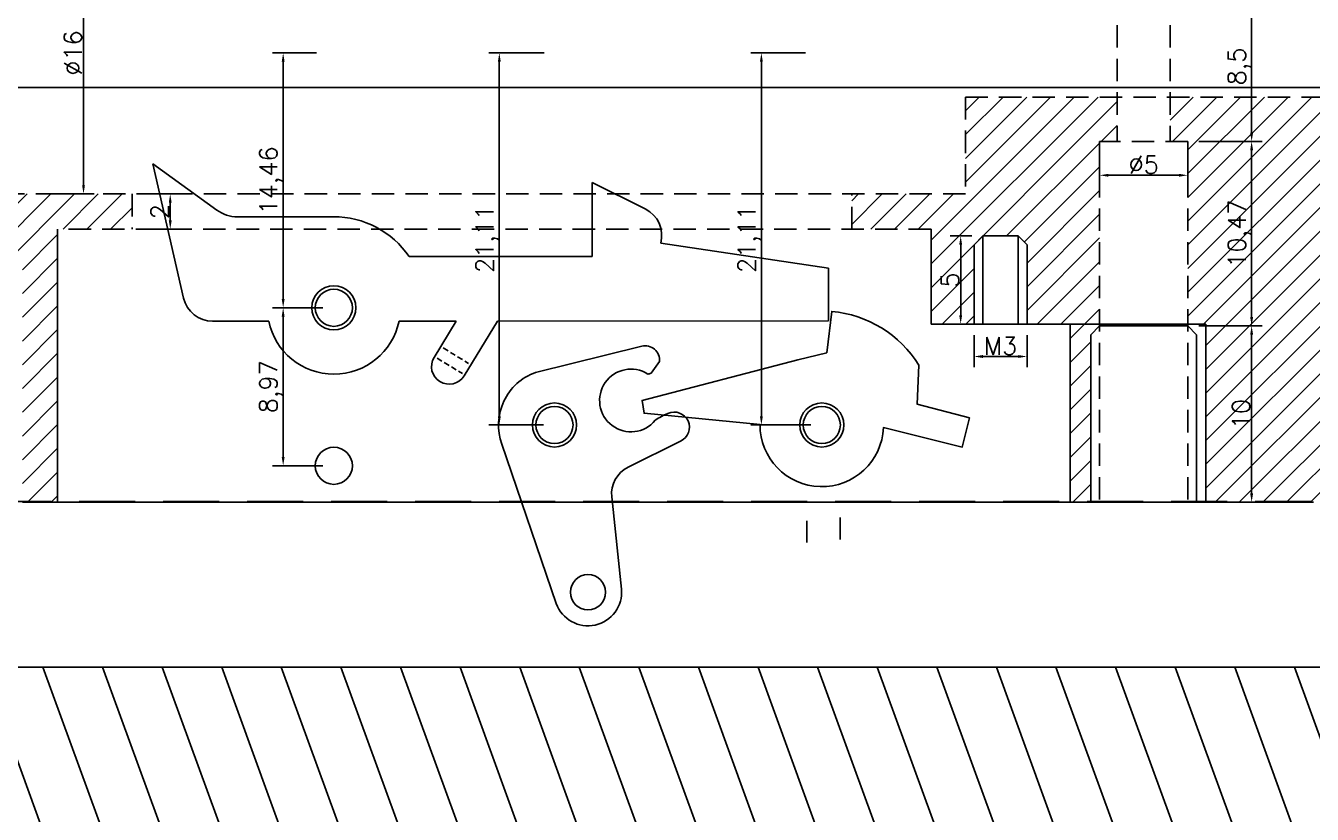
# Model space of a CAD drawing. Header units: millimetres. Extents: x 6817 to 10278, y -2870 to -2258.
# Drawn here: x 8516.6 to 8589.5, y -2541.8 to -2497.1 of the extents above; entities that cross this region are included whole.
import ezdxf

# ---------------------------------------------------------------- set-up
doc = ezdxf.new("R2010")
doc.units = ezdxf.units.MM
doc.linetypes.add('HIDDEN', pattern=[9.525, 6.35, -3.175])
doc.layers.add('图层2', color=108, linetype='Continuous')
doc.styles.get("Standard").update_dxf_attribs({"font": 'txt', "bigfont": 'gbcbig.shx'})
doc.dimstyles.new('ISO-25', dxfattribs={"dimtxt": 1, "dimasz": 0.5, "dimexe": 0.6, "dimexo": 0.625, "dimgap": 0.1, "dimtad": 1, "dimtxsty": 'Standard', "dimcen": 2.5, "dimadec": 0, "dimazin": 0, "dimtfac": 1, "dimtmove": 0, "dimatfit": 3, "dimfxl": 1, "dimarcsym": 0})

# ---------------------------------------------------------------- blocks, each defined once
blk = doc.blocks.new('*D1505')
at = {"layer": 'Defpoints', "color": 0, "linetype": 'ByBlock', "transparency": 16777216}
for p in [(8495.813, -2490.52), (8495.813, -2500.59), (8620.612, -2500.59)]:
    blk.add_point(p, dxfattribs=at)
at = {"layer": '图层2', "color": 0, "linetype": 'ByBlock', "lineweight": -2, "transparency": 16777216}
for p, q in [((8495.813, -2499.965), (8495.813, -2489.92)), ((8620.612, -2499.965), (8620.612, -2489.92)), ((8620.112, -2490.52), (8496.313, -2490.52))]:
    blk.add_line(p, q, dxfattribs=at)
at = {"layer": '图层2', "color": 0, "linetype": 'ByBlock', "transparency": 16777216}
for points in [[(8496.313, -2490.437), (8496.313, -2490.604), (8495.813, -2490.52)], [(8620.112, -2490.437), (8620.112, -2490.604), (8620.612, -2490.52)]]:
    blk.add_solid(points, dxfattribs=at)
at = {"layer": '图层2', "color": 0, "linetype": 'ByBlock', "transparency": 16777216, "insert": (8558.212, -2488.962), "char_height": 2.5, "attachment_point": 5}
blk.add_mtext('124,8', dxfattribs=at)
blk = doc.blocks.new('*D1519')
at = {"layer": 'Defpoints', "color": 0, "linetype": 'ByBlock', "transparency": 16777216}
for p in [(9044.303, -2459.179), (9044.303, -2499.965), (8484.303, -2511.553)]:
    blk.add_point(p, dxfattribs=at)
at = {"layer": '图层2', "color": 0, "linetype": 'ByBlock', "lineweight": -2, "transparency": 16777216}
for p, q in [((8484.303, -2510.928), (8484.303, -2458.579)), ((9044.303, -2499.34), (9044.303, -2458.579)), ((8484.803, -2459.179), (9043.803, -2459.179))]:
    blk.add_line(p, q, dxfattribs=at)
at = {"layer": '图层2', "color": 0, "linetype": 'ByBlock', "transparency": 16777216}
for points in [[(8484.803, -2459.096), (8484.803, -2459.262), (8484.303, -2459.179)], [(9043.803, -2459.096), (9043.803, -2459.262), (9044.303, -2459.179)]]:
    blk.add_solid(points, dxfattribs=at)
at = {"layer": '图层2', "color": 0, "linetype": 'ByBlock', "transparency": 16777216, "insert": (8764.303, -2457.829), "char_height": 2.5, "attachment_point": 5}
blk.add_mtext('560', dxfattribs=at)
blk = doc.blocks.new('fggghj')
at = {"layer": '图层2', "color": 6, "linetype": 'ByBlock'}
blk.add_lwpolyline([(1824.787, -2714.533), (1823.539, -2705.061, -0.41576), (1826.209, -2701.448), (1832.405, -2701.173, -0.518015), (1833.215, -2702.218), (1832.618, -2702.771, -0.05759), (1832.433, -2702.791, 2.231416), (1832.329, -2705.444, -0.064852), (1833.111, -2705.205, -1), (1833.505, -2706.88), (1830.293, -2707.752, 0.312885), (1829.057, -2709.221), (1828.573, -2714.458, -0.883035)], format="xyb", close=True, dxfattribs=at)
at = {"layer": '图层2', "color": 1, "linetype": 'ByBlock'}
for centre, radius in [((1826.671, -2704.582), 1.25), ((1826.675, -2714.259), 1)]:
    blk.add_circle(centre, radius, dxfattribs=at)
blk = doc.blocks.new('*D211')
at = {"layer": 'Defpoints', "color": 0, "linetype": 'ByBlock', "transparency": 16777216}
for p in [(1846.092, -2659.061), (1851.092, -2659.061), (1851.092, -2660.985)]:
    blk.add_point(p, dxfattribs=at)
at = {"layer": '图层2', "color": 0, "linetype": 'ByBlock', "lineweight": -2, "transparency": 16777216}
for p, q in [((1846.092, -2659.686), (1846.092, -2661.585)), ((1851.092, -2659.686), (1851.092, -2661.585)), ((1846.592, -2660.985), (1850.592, -2660.985))]:
    blk.add_line(p, q, dxfattribs=at)
at = {"layer": '图层2', "color": 0, "linetype": 'ByBlock', "transparency": 16777216}
for points in [[(1846.592, -2660.902), (1846.592, -2661.068), (1846.092, -2660.985)], [(1850.592, -2660.902), (1850.592, -2661.068), (1851.092, -2660.985)]]:
    blk.add_solid(points, dxfattribs=at)
at = {"layer": '图层2', "color": 0, "linetype": 'ByBlock', "transparency": 16777216, "insert": (1848.592, -2660.385), "char_height": 1, "attachment_point": 5}
blk.add_mtext('%%C5', dxfattribs=at)
blk = doc.blocks.new('*D212')
at = {"layer": 'Defpoints', "color": 0, "linetype": 'ByBlock', "transparency": 16777216}
for p in [(1850.135, -2650.561), (1851.092, -2659.061), (1854.713, -2659.061)]:
    blk.add_point(p, dxfattribs=at)
at = {"layer": '图层2', "color": 0, "linetype": 'ByBlock', "lineweight": -2, "transparency": 16777216}
for p, q in [((1850.76, -2650.561), (1855.313, -2650.561)), ((1854.713, -2651.061), (1854.713, -2658.561)), ((1851.717, -2659.061), (1855.313, -2659.061))]:
    blk.add_line(p, q, dxfattribs=at)
at = {"layer": '图层2', "color": 0, "linetype": 'ByBlock', "transparency": 16777216}
for points in [[(1854.63, -2651.061), (1854.797, -2651.061), (1854.713, -2650.561)], [(1854.63, -2658.561), (1854.797, -2658.561), (1854.713, -2659.061)]]:
    blk.add_solid(points, dxfattribs=at)
at = {"layer": '图层2', "color": 0, "linetype": 'ByBlock', "transparency": 16777216, "insert": (1854.03, -2654.811), "char_height": 1, "attachment_point": 5, "rotation": 90}
blk.add_mtext('8,5', dxfattribs=at)
blk = doc.blocks.new('*D192')
at = {"layer": 'Defpoints', "color": 0, "linetype": 'ByBlock', "transparency": 16777216}
for p in [(1851.717, -2659.061), (1851.092, -2669.533), (1854.713, -2669.533)]:
    blk.add_point(p, dxfattribs=at)
at = {"layer": '图层2', "color": 0, "linetype": 'ByBlock', "lineweight": -2, "transparency": 16777216}
for p, q in [((1852.342, -2659.061), (1855.313, -2659.061)), ((1854.713, -2659.561), (1854.713, -2669.033)), ((1851.717, -2669.533), (1855.313, -2669.533))]:
    blk.add_line(p, q, dxfattribs=at)
at = {"layer": '图层2', "color": 0, "linetype": 'ByBlock', "transparency": 16777216}
for points in [[(1854.63, -2659.561), (1854.797, -2659.561), (1854.713, -2659.061)], [(1854.63, -2669.033), (1854.797, -2669.033), (1854.713, -2669.533)]]:
    blk.add_solid(points, dxfattribs=at)
at = {"layer": '图层2', "color": 0, "linetype": 'ByBlock', "transparency": 16777216, "insert": (1854.03, -2664.297), "char_height": 1, "attachment_point": 5, "rotation": 90}
blk.add_mtext('10,47', dxfattribs=at)
blk = doc.blocks.new('*D213')
at = {"layer": 'Defpoints', "color": 0, "linetype": 'ByBlock', "transparency": 16777216}
for p in [(1851.092, -2669.533), (1852.109, -2679.533), (1854.713, -2679.533)]:
    blk.add_point(p, dxfattribs=at)
at = {"layer": '图层2', "color": 0, "linetype": 'ByBlock', "lineweight": -2, "transparency": 16777216}
for p, q in [((1851.717, -2669.533), (1855.313, -2669.533)), ((1854.713, -2670.033), (1854.713, -2679.033)), ((1852.734, -2679.533), (1855.313, -2679.533))]:
    blk.add_line(p, q, dxfattribs=at)
at = {"layer": '图层2', "color": 0, "linetype": 'ByBlock', "transparency": 16777216}
for points in [[(1854.63, -2670.033), (1854.797, -2670.033), (1854.713, -2669.533)], [(1854.63, -2679.033), (1854.797, -2679.033), (1854.713, -2679.533)]]:
    blk.add_solid(points, dxfattribs=at)
at = {"layer": '图层2', "color": 0, "linetype": 'ByBlock', "transparency": 16777216, "insert": (1854.113, -2674.533), "char_height": 1, "attachment_point": 5, "rotation": 90}
blk.add_mtext('10', dxfattribs=at)
blk = doc.blocks.new('*D214')
at = {"layer": 'Defpoints', "color": 0, "linetype": 'ByBlock', "transparency": 16777216}
for p in [(1838.978, -2669.427), (1841.978, -2669.427), (1841.978, -2671.267)]:
    blk.add_point(p, dxfattribs=at)
at = {"layer": '图层2', "color": 0, "linetype": 'ByBlock', "lineweight": -2, "transparency": 16777216}
for p, q in [((1838.978, -2670.052), (1838.978, -2671.867)), ((1841.978, -2670.052), (1841.978, -2671.867)), ((1839.478, -2671.267), (1841.478, -2671.267))]:
    blk.add_line(p, q, dxfattribs=at)
at = {"layer": '图层2', "color": 0, "linetype": 'ByBlock', "transparency": 16777216}
for points in [[(1839.478, -2671.183), (1839.478, -2671.35), (1838.978, -2671.267)], [(1841.478, -2671.183), (1841.478, -2671.35), (1841.978, -2671.267)]]:
    blk.add_solid(points, dxfattribs=at)
at = {"layer": '图层2', "color": 0, "linetype": 'ByBlock', "transparency": 16777216, "insert": (1840.478, -2670.667), "char_height": 1, "attachment_point": 5}
blk.add_mtext('M3', dxfattribs=at)
blk = doc.blocks.new('*D215')
at = {"layer": 'Defpoints', "color": 0, "linetype": 'ByBlock', "transparency": 16777216}
for p in [(1838.216, -2664.427), (1839.478, -2664.427), (1838.978, -2669.427)]:
    blk.add_point(p, dxfattribs=at)
at = {"layer": '图层2', "color": 0, "linetype": 'ByBlock', "lineweight": -2, "transparency": 16777216}
for p, q in [((1838.853, -2664.427), (1837.616, -2664.427)), ((1838.216, -2668.927), (1838.216, -2664.927)), ((1838.353, -2669.427), (1837.616, -2669.427))]:
    blk.add_line(p, q, dxfattribs=at)
at = {"layer": '图层2', "color": 0, "linetype": 'ByBlock', "transparency": 16777216}
for points in [[(1838.132, -2664.927), (1838.299, -2664.927), (1838.216, -2664.427)], [(1838.132, -2668.927), (1838.299, -2668.927), (1838.216, -2669.427)]]:
    blk.add_solid(points, dxfattribs=at)
at = {"layer": '图层2', "color": 0, "linetype": 'ByBlock', "transparency": 16777216, "insert": (1837.616, -2666.927), "char_height": 1, "attachment_point": 5, "rotation": 90}
blk.add_mtext('5', dxfattribs=at)
blk = doc.blocks.new('*D216')
at = {"layer": 'Defpoints', "color": 0, "linetype": 'ByBlock', "transparency": 16777216}
for p in [(1802.317, -2654.046), (1799.801, -2668.502), (1802.675, -2668.502)]:
    blk.add_point(p, dxfattribs=at)
at = {"layer": '图层2', "color": 0, "linetype": 'ByBlock', "lineweight": -2, "transparency": 16777216}
for p, q in [((1801.692, -2654.046), (1799.201, -2654.046)), ((1799.801, -2654.546), (1799.801, -2668.002)), ((1802.05, -2668.502), (1799.201, -2668.502))]:
    blk.add_line(p, q, dxfattribs=at)
at = {"layer": '图层2', "color": 0, "linetype": 'ByBlock', "transparency": 16777216}
for points in [[(1799.718, -2654.546), (1799.884, -2654.546), (1799.801, -2654.046)], [(1799.718, -2668.002), (1799.884, -2668.002), (1799.801, -2668.502)]]:
    blk.add_solid(points, dxfattribs=at)
at = {"layer": '图层2', "color": 0, "linetype": 'ByBlock', "transparency": 16777216, "insert": (1799.118, -2661.274), "char_height": 1, "attachment_point": 5, "rotation": 90}
blk.add_mtext('14,46', dxfattribs=at)
blk = doc.blocks.new('*D217')
at = {"layer": 'Defpoints', "color": 0, "linetype": 'ByBlock', "transparency": 16777216}
for p in [(1802.675, -2668.502), (1799.801, -2677.467), (1802.675, -2677.467)]:
    blk.add_point(p, dxfattribs=at)
at = {"layer": '图层2', "color": 0, "linetype": 'ByBlock', "lineweight": -2, "transparency": 16777216}
for p, q in [((1802.05, -2668.502), (1799.201, -2668.502)), ((1799.801, -2669.002), (1799.801, -2676.967)), ((1802.05, -2677.467), (1799.201, -2677.467))]:
    blk.add_line(p, q, dxfattribs=at)
at = {"layer": '图层2', "color": 0, "linetype": 'ByBlock', "transparency": 16777216}
for points in [[(1799.718, -2669.002), (1799.884, -2669.002), (1799.801, -2668.502)], [(1799.718, -2676.967), (1799.884, -2676.967), (1799.801, -2677.467)]]:
    blk.add_solid(points, dxfattribs=at)
at = {"layer": '图层2', "color": 0, "linetype": 'ByBlock', "transparency": 16777216, "insert": (1799.118, -2672.984), "char_height": 1, "attachment_point": 5, "rotation": 90}
blk.add_mtext('8,97', dxfattribs=at)
blk = doc.blocks.new('*D218')
at = {"layer": 'Defpoints', "color": 0, "linetype": 'ByBlock', "transparency": 16777216}
for p in [(1815.225, -2654.046), (1812.058, -2675.152), (1815.183, -2675.152)]:
    blk.add_point(p, dxfattribs=at)
at = {"layer": '图层2', "color": 0, "linetype": 'ByBlock', "lineweight": -2, "transparency": 16777216}
for p, q in [((1814.6, -2654.046), (1811.458, -2654.046)), ((1812.058, -2654.546), (1812.058, -2674.652)), ((1814.558, -2675.152), (1811.458, -2675.152))]:
    blk.add_line(p, q, dxfattribs=at)
at = {"layer": '图层2', "color": 0, "linetype": 'ByBlock', "transparency": 16777216}
for points in [[(1811.975, -2654.546), (1812.141, -2654.546), (1812.058, -2654.046)], [(1811.975, -2674.652), (1812.141, -2674.652), (1812.058, -2675.152)]]:
    blk.add_solid(points, dxfattribs=at)
at = {"layer": '图层2', "color": 0, "linetype": 'ByBlock', "transparency": 16777216, "insert": (1811.375, -2664.599), "char_height": 1, "attachment_point": 5, "rotation": 90}
blk.add_mtext('21,11', dxfattribs=at)
blk = doc.blocks.new('*D219')
at = {"layer": 'Defpoints', "color": 0, "linetype": 'ByBlock', "transparency": 16777216}
for p in [(1830.035, -2654.046), (1826.917, -2675.152), (1830.341, -2675.152)]:
    blk.add_point(p, dxfattribs=at)
at = {"layer": '图层2', "color": 0, "linetype": 'ByBlock', "lineweight": -2, "transparency": 16777216}
for p, q in [((1829.41, -2654.046), (1826.317, -2654.046)), ((1826.917, -2654.546), (1826.917, -2674.652)), ((1829.716, -2675.152), (1826.317, -2675.152))]:
    blk.add_line(p, q, dxfattribs=at)
at = {"layer": '图层2', "color": 0, "linetype": 'ByBlock', "transparency": 16777216}
for points in [[(1826.834, -2654.546), (1827, -2654.546), (1826.917, -2654.046)], [(1826.834, -2674.652), (1827, -2674.652), (1826.917, -2675.152)]]:
    blk.add_solid(points, dxfattribs=at)
at = {"layer": '图层2', "color": 0, "linetype": 'ByBlock', "transparency": 16777216, "insert": (1826.234, -2664.599), "char_height": 1, "attachment_point": 5, "rotation": 90}
blk.add_mtext('21,11', dxfattribs=at)
blk = doc.blocks.new('*D221')
at = {"layer": 'Defpoints', "color": 0, "linetype": 'ByBlock', "transparency": 16777216}
for p in [(1785.394, -2646.046), (1785.394, -2662.046), (1788.482, -2662.046)]:
    blk.add_point(p, dxfattribs=at)
at = {"layer": '图层2', "color": 0, "linetype": 'ByBlock', "lineweight": -2, "transparency": 16777216}
for p, q in [((1786.019, -2646.046), (1789.082, -2646.046)), ((1788.482, -2646.546), (1788.482, -2661.546)), ((1786.019, -2662.046), (1789.082, -2662.046))]:
    blk.add_line(p, q, dxfattribs=at)
at = {"layer": '图层2', "color": 0, "linetype": 'ByBlock', "transparency": 16777216}
for points in [[(1788.399, -2646.546), (1788.565, -2646.546), (1788.482, -2646.046)], [(1788.399, -2661.546), (1788.565, -2661.546), (1788.482, -2662.046)]]:
    blk.add_solid(points, dxfattribs=at)
at = {"layer": '图层2', "color": 0, "linetype": 'ByBlock', "transparency": 16777216, "insert": (1787.882, -2654.046), "char_height": 1, "attachment_point": 5, "rotation": 90}
blk.add_mtext('%%C16', dxfattribs=at)
blk = doc.blocks.new('*D222')
at = {"layer": 'Defpoints', "color": 0, "linetype": 'ByBlock', "transparency": 16777216}
for p in [(1791.231, -2662.046), (1791.231, -2664.046), (1793.399, -2664.046)]:
    blk.add_point(p, dxfattribs=at)
at = {"layer": '图层2', "color": 0, "linetype": 'ByBlock', "lineweight": -2, "transparency": 16777216}
for p, q in [((1791.856, -2662.046), (1793.999, -2662.046)), ((1793.399, -2662.546), (1793.399, -2663.546)), ((1791.856, -2664.046), (1793.999, -2664.046))]:
    blk.add_line(p, q, dxfattribs=at)
at = {"layer": '图层2', "color": 0, "linetype": 'ByBlock', "transparency": 16777216}
for points in [[(1793.316, -2662.546), (1793.482, -2662.546), (1793.399, -2662.046)], [(1793.316, -2663.546), (1793.482, -2663.546), (1793.399, -2664.046)]]:
    blk.add_solid(points, dxfattribs=at)
at = {"layer": '图层2', "color": 0, "linetype": 'ByBlock', "transparency": 16777216, "insert": (1792.799, -2663.046), "char_height": 1, "attachment_point": 5, "rotation": 90}
blk.add_mtext('2', dxfattribs=at)
blk = doc.blocks.new('fdghh')
at = {"layer": '图层2', "color": 6, "linetype": 'ByBlock'}
for p, q in [((9675.185, -2452.307), (9671.56, -2449.677)), ((9671.56, -2449.677), (9673.306, -2457.3)), ((9699.482, -2452.243), (9696.477, -2450.745)), ((9696.477, -2450.745), (9696.477, -2454.944)), ((9681.806, -2452.688), (9676.359, -2452.688)), ((9709.876, -2455.595), (9700.358, -2454.183)), ((9696.477, -2454.944), (9686.092, -2454.948)), ((9709.876, -2458.595), (9709.876, -2455.595)), ((9674.948, -2458.608), (9678.128, -2458.607)), ((9685.519, -2458.604), (9688.76, -2458.603)), ((9688.76, -2458.603), (9687.505, -2460.663)), ((9691.103, -2458.602), (9689.213, -2461.704)), ((9691.103, -2458.602), (9709.876, -2458.595))]:
    blk.add_line(p, q, dxfattribs=at)
at = {"layer": '图层2', "color": 62, "linetype": 'HIDDEN', "ltscale": 0.05}
for p, q in [((9688.025, -2460.13), (9689.463, -2461.007)), ((9687.675, -2460.706), (9689.113, -2461.582))]:
    blk.add_line(p, q, dxfattribs=at)
at = {"layer": '图层2', "color": 1, "linetype": 'ByBlock'}
blk.add_circle((9681.823, -2457.848), 1.25, dxfattribs=at)
at = {"layer": '图层2', "color": 6, "linetype": 'ByBlock'}
for centre, radius, start, end in [((9676.359, -2450.688), 2, 234.04897, 270), ((9698.731, -2453.751), 1.684, 345.13129, 63.50087), ((9681.823, -2457.848), 5.161, 34.19599, 90.18599), ((9674.948, -2456.924), 1.684, 192.90366, 270.02198), ((9681.823, -2457.848), 3.772, 191.60287, 348.44109), ((9688.359, -2461.184), 1, 148.64176, 328.64176)]:
    blk.add_arc(centre, radius, start, end, dxfattribs=at)
blk = doc.blocks.new('fgjjjjj')
at = {"layer": '图层2', "color": 6, "linetype": 'ByBlock'}
blk.add_lwpolyline([(9738.894, -2465.897), (9730.072, -2468.189), (9730.18, -2468.917), (9736.756, -2469.555, 0.983484), (9743.754, -2469.733), (9748.217, -2470.836), (9748.626, -2469.183), (9745.657, -2468.396), (9745.755, -2466.187, 0.236806), (9740.819, -2463.146), (9740.534, -2465.492)], format="xyb", close=True, dxfattribs=at)
at = {"layer": '图层2', "color": 1, "linetype": 'ByBlock'}
blk.add_circle((9740.257, -2469.586), 1.25, dxfattribs=at)
blk = doc.blocks.new('dfgghhh')
at = {"layer": '图层2', "linetype": 'ByBlock'}
h = blk.add_hatch(dxfattribs=at)
h.set_pattern_fill('ANSI31', color=4, scale=0.3)
h.set_pattern_definition([(45, (-371.5348, -2062.5474), (-0.6735192, 0.6735192), [])])
h.paths.add_polyline_path([(1844.422, -2607.807), (1769.922, -2607.807), (1769.922, -2613.822), (1772.544, -2613.822), (1772.544, -2609.807), (1844.422, -2609.807)])
h.paths.add_polyline_path([(1779.198, -2617.837), (1772.544, -2617.837), (1772.544, -2613.822), (1769.922, -2613.822), (1769.922, -2619.837), (1777.198, -2619.837)])
h.paths.add_polyline_path([(1766.922, -2613.822), (1764.422, -2613.822), (1764.422, -2619.837), (1766.922, -2619.837)])
h.paths.add_polyline_path([(1766.922, -2607.807), (1764.422, -2607.807), (1764.422, -2613.822), (1766.922, -2613.822)])
edge = h.paths.add_edge_path()
edge.add_line((1844.422, -2617.837), (1839.922, -2617.837))
edge.add_arc((1839.922, -2619.837), 2, 0, 90, ccw=False)
edge.add_line((1841.922, -2619.837), (1844.422, -2619.837))
edge.add_line((1844.422, -2619.837), (1844.422, -2617.837))
edge = h.paths.add_edge_path()
edge.add_line((1839.922, -2617.837), (1822.167, -2617.837))
edge.add_line((1822.167, -2617.837), (1824.167, -2619.837))
edge.add_line((1824.167, -2619.837), (1841.922, -2619.837))
edge.add_arc((1839.922, -2619.837), 2, 0, 90)
edge = h.paths.add_edge_path()
edge.add_line((1775.441, -2630.836), (1775.441, -2626.837))
edge.add_line((1775.441, -2626.837), (1769.922, -2626.837))
edge.add_line((1769.922, -2626.837), (1769.922, -2630.807))
edge.add_line((1769.922, -2630.807), (1768.922, -2630.807))
edge.add_line((1768.922, -2630.807), (1768.922, -2644.046))
edge.add_arc((1770.922, -2644.046), 2, 180, 220.5416)
edge.add_line((1769.402, -2645.346), (1783.722, -2645.346))
edge.add_line((1783.722, -2645.346), (1784.422, -2646.046))
edge.add_line((1784.422, -2646.046), (1813.323, -2646.046))
edge.add_line((1813.323, -2646.046), (1811.323, -2644.046))
edge.add_line((1811.323, -2644.046), (1774.291, -2644.046))
edge.add_arc((1774.291, -2640.678), 3.368, 180, 270, ccw=False)
edge.add_line((1770.922, -2640.678), (1770.922, -2635.035))
edge.add_arc((1773.448, -2635.035), 2.526, 85.17826, 180, ccw=False)
edge.add_arc((1773.757, -2630.836), 1.684, 266.72853, 360)
edge = h.paths.add_edge_path(flags=16)
edge.add_arc((1773.757, -2630.836), 1.034, 0, 360)
edge = h.paths.add_edge_path(flags=17)
edge.add_line((1841.922, -2644.046), (1840.484, -2644.046))
edge.add_line((1840.484, -2644.046), (1838.484, -2646.046))
edge.add_line((1838.484, -2646.046), (1839.922, -2646.046))
edge.add_arc((1839.922, -2644.046), 2, 270, 360)
edge = h.paths.add_edge_path()
edge.add_line((1844.422, -2644.046), (1841.922, -2644.046))
edge.add_arc((1839.922, -2644.046), 2, -90, 0, ccw=False)
edge.add_line((1839.922, -2646.046), (1838.484, -2646.046))
edge.add_line((1838.484, -2646.046), (1838.484, -2651.546))
edge.add_line((1838.484, -2651.546), (1847.092, -2651.546))
edge.add_line((1847.092, -2651.546), (1847.092, -2650.561))
edge.add_line((1847.092, -2650.561), (1844.422, -2650.561))
edge.add_line((1844.422, -2650.561), (1844.422, -2644.046))
h.paths.add_polyline_path([(1846.092, -2659.061), (1847.092, -2659.061), (1847.092, -2656.546), (1838.484, -2656.546), (1838.484, -2662.046), (1832.041, -2662.046), (1832.041, -2664.046), (1836.534, -2664.046), (1836.534, -2669.427), (1838.978, -2669.427), (1838.978, -2664.927), (1839.478, -2664.427), (1841.478, -2664.427), (1841.978, -2664.927), (1841.978, -2669.427), (1846.092, -2669.427)])
h.paths.add_polyline_path([(1791.231, -2662.046), (1784.422, -2662.046), (1783.722, -2662.746), (1764.422, -2662.746), (1764.422, -2666.059), (1785.015, -2666.059), (1785.015, -2679.533), (1787.015, -2679.533), (1787.015, -2664.046), (1791.231, -2664.046)])
h.paths.add_polyline_path([(1845.592, -2670.033), (1846.092, -2669.533), (1846.092, -2669.427), (1844.422, -2669.427), (1844.422, -2679.533), (1845.592, -2679.533)])
h.paths.add_polyline_path([(1859.222, -2664.046), (1859.222, -2656.546), (1850.092, -2656.546), (1850.092, -2659.061), (1851.092, -2659.061), (1851.092, -2669.427), (1852.109, -2669.427), (1852.109, -2679.533), (1858.222, -2679.533), (1868.822, -2677.241), (1868.822, -2664.046)])
h.paths.add_polyline_path([(1888.222, -2664.046), (1874.822, -2664.046), (1874.822, -2675.943), (1888.222, -2673.046)])
h.paths.add_polyline_path([(1888.222, -2635.046), (1874.072, -2635.046), (1874.072, -2644.046), (1888.222, -2644.046)])
h.paths.add_polyline_path([(1869.572, -2635.046), (1858.222, -2635.046), (1858.222, -2650.561), (1850.092, -2650.561), (1850.092, -2651.546), (1859.222, -2651.546), (1859.222, -2644.046), (1869.572, -2644.046)])
h.paths.add_polyline_path([(1869.572, -2619.822), (1858.222, -2619.822), (1858.222, -2635.046), (1869.572, -2635.046)])
h.paths.add_polyline_path([(1888.222, -2621.822), (1876.522, -2621.822), (1876.522, -2620.022), (1876.322, -2619.822), (1874.072, -2619.822), (1874.072, -2635.046), (1888.222, -2635.046)])
h.paths.add_polyline_path([(1868.722, -2603.822), (1858.222, -2603.822), (1858.222, -2607.822), (1868.722, -2607.822)])
h.paths.add_polyline_path([(1876.522, -2605.822), (1888.222, -2605.822), (1888.222, -2603.822), (1868.722, -2603.822), (1868.722, -2607.822), (1876.322, -2607.822), (1876.522, -2607.622)])
edge = h.paths.add_edge_path()
edge.add_line((1766.922, -2630.807), (1766.922, -2626.837))
edge.add_line((1766.922, -2626.837), (1764.422, -2626.837))
edge.add_line((1764.422, -2626.837), (1764.422, -2645.346))
edge.add_line((1764.422, -2645.346), (1769.402, -2645.346))
edge.add_arc((1770.922, -2644.046), 2, 180, 220.5416, ccw=False)
edge.add_line((1768.922, -2644.046), (1768.922, -2630.807))
edge.add_line((1768.922, -2630.807), (1766.922, -2630.807))
at = {"layer": '图层2', "color": 1, "linetype": 'HIDDEN', "ltscale": 0.2}
for p, q in [((1847.092, -2650.561), (1847.092, -2659.061)), ((1850.092, -2650.561), (1850.092, -2659.061)), ((1838.484, -2656.546), (1838.484, -2662.046)), ((1838.484, -2656.546), (1859.222, -2656.546)), ((1846.092, -2659.061), (1846.092, -2679.533)), ((1851.092, -2659.061), (1846.092, -2659.061)), ((1851.092, -2659.061), (1851.092, -2679.533)), ((1838.484, -2662.046), (1764.422, -2662.046)), ((1791.231, -2662.046), (1791.231, -2664.046)), ((1832.041, -2664.046), (1832.041, -2662.046)), ((1836.534, -2664.046), (1787.015, -2664.046))]:
    blk.add_line(p, q, dxfattribs=at)
at = {"layer": '图层2', "color": 2, "linetype": 'ByBlock'}
for p, q in [((1787.015, -2679.533), (1787.015, -2664.046)), ((1836.534, -2664.046), (1836.534, -2669.427)), ((1836.534, -2669.427), (1852.109, -2669.427)), ((1844.422, -2669.427), (1844.422, -2679.533)), ((1852.109, -2669.427), (1852.109, -2679.533)), ((1785.015, -2679.533), (1858.222, -2679.533))]:
    blk.add_line(p, q, dxfattribs=at)
at = {"layer": '图层2', "color": 4, "linetype": 'ByBlock'}
for p, q in [((1838.978, -2664.927), (1839.478, -2664.427)), ((1841.978, -2664.927), (1841.478, -2664.427)), ((1838.978, -2664.927), (1838.978, -2669.427)), ((1841.978, -2664.927), (1841.978, -2669.427)), ((1846.092, -2669.533), (1845.592, -2670.033)), ((1846.092, -2669.533), (1851.092, -2669.533)), ((1851.592, -2670.033), (1851.092, -2669.533)), ((1845.592, -2670.033), (1845.592, -2679.533)), ((1851.592, -2670.033), (1851.592, -2679.533))]:
    blk.add_line(p, q, dxfattribs=at)
at = {"layer": '图层2', "color": 1, "linetype": 'ByBlock'}
for p, q in [((1839.478, -2664.427), (1841.478, -2664.427)), ((1839.478, -2664.427), (1839.478, -2669.427)), ((1841.478, -2664.427), (1841.478, -2669.427))]:
    blk.add_line(p, q, dxfattribs=at)
at = {"layer": '图层2', "color": 2, "linetype": 'ByBlock'}
for centre in [(1802.675, -2668.502), (1815.183, -2675.152), (1830.341, -2675.152), (1802.675, -2677.467)]:
    blk.add_circle(centre, 1.053, dxfattribs=at)
at = {"layer": '图层2', "color": 6, "linetype": 'ByBlock'}
dim = blk.add_linear_dim(base=(1788.482, -2662.046), p1=(1785.394, -2646.046), p2=(1785.394, -2662.046), angle=90, text='%%C16', dimstyle='ISO-25', dxfattribs=at)
dim.commit()
dim.dimension.update_dxf_attribs({"geometry": '*D221', "text_midpoint": (1787.882, -2654.046)})
for base, p1, p2, picture, middle in [((1854.713, -2659.061), (1850.135, -2650.561), (1851.092, -2659.061), '*D212', (1854.03, -2654.811)), ((1799.801, -2668.502), (1802.317, -2654.046), (1802.675, -2668.502), '*D216', (1799.118, -2661.274)), ((1812.058, -2675.152), (1815.225, -2654.046), (1815.183, -2675.152), '*D218', (1811.375, -2664.599)), ((1826.917, -2675.152), (1830.035, -2654.046), (1830.341, -2675.152), '*D219', (1826.234, -2664.599)), ((1854.713, -2669.533), (1851.717, -2659.061), (1851.092, -2669.533), '*D192', (1854.03, -2664.297)), ((1793.399, -2664.046), (1791.231, -2662.046), (1791.231, -2664.046), '*D222', (1792.799, -2663.046)), ((1838.216, -2664.427), (1838.978, -2669.427), (1839.478, -2664.427), '*D215', (1837.616, -2666.927)), ((1799.8009, -2677.4667), (1802.6749, -2668.5015), (1802.6749, -2677.4667), '*D217', (1799.1176, -2672.9841)), ((1854.713, -2679.533), (1851.092, -2669.533), (1852.109, -2679.533), '*D213', (1854.113, -2674.533))]:
    dim = blk.add_linear_dim(base=base, p1=p1, p2=p2, angle=90, dimstyle='ISO-25', dxfattribs=at)
    dim.commit()
    dim.dimension.update_dxf_attribs({"geometry": picture, "text_midpoint": middle})
for base, p1, p2, text, picture, middle in [((1851.092, -2660.985), (1846.092, -2659.061), (1851.092, -2659.061), '%%C5', '*D211', (1848.592, -2660.385)), ((1841.978, -2671.267), (1838.978, -2669.427), (1841.978, -2669.427), 'M3', '*D214', (1840.478, -2670.667))]:
    dim = blk.add_linear_dim(base=base, p1=p1, p2=p2, text=text, dimstyle='ISO-25', dxfattribs=at)
    dim.commit()
    dim.dimension.update_dxf_attribs({"geometry": picture, "text_midpoint": middle})
blk = doc.blocks.new('fgjhkjkl')
at = {"layer": '图层2', "color": 3, "linetype": 'ByBlock'}
for p, q in [((9864.832, -2456.31), (9864.832, -2457.558)), ((9866.729, -2457.369), (9866.729, -2456.121))]:
    blk.add_line(p, q, dxfattribs=at)
at = {"layer": '图层2', "color": 6, "linetype": 'ByBlock'}
blk.add_blockref('dfgghhh', (8035.339, 224.271), dxfattribs=at)
at = {"layer": '图层2', "color": 3, "linetype": 'ByBlock'}
for name, p in [('fdghh', (156.191, 13.618)), ('fgjjjjj', (125.423, 18.705))]:
    blk.add_blockref(name, p, dxfattribs=at)
at = {"layer": '图层2', "color": 6, "linetype": 'ByBlock', "rotation": 11.30631875279571}
blk.add_blockref('fggghj', (7529.056, -156.913), dxfattribs=at)

msp = doc.modelspace()

# ---------------------------------------------------------------- hatches: boundary and pattern name
at = {"layer": '图层2', "linetype": 'ByBlock'}
h = msp.add_hatch(dxfattribs=at)
h.set_pattern_fill('ANSI31', color=4, angle=65)
h.paths.add_polyline_path([(8539.036, -2548.283, -0.242813), (8544.614, -2545.105), (8577.735, -2543.733, -0.609252), (8583.893, -2554.543), (8569.538, -2576.618, -0.322779), (8561.906, -2579.576), (8531.006, -2571.532, -0.376479), (8528.272, -2564.834)], flags=16)
h.paths.add_polyline_path([(8585.345, -2576.156), (8605.255, -2545.539, -0.242813), (8610.834, -2542.362), (8653.055, -2540.613, -0.609252), (8659.213, -2551.423), (8632.218, -2592.935, -0.322779), (8624.586, -2595.893), (8589.45, -2586.746, -0.511968)], flags=16)
h.paths.add_polyline_path([(8648.025, -2592.473), (8680.574, -2542.42, -0.242813), (8686.153, -2539.242), (8748.284, -2536.668, -0.296343), (8760.302, -2545.448, -0.201214), (8760.005, -2559.919), (8751.932, -2574.848, 0.092385), (8735.074, -2608.495, -0.345228), (8713.527, -2619.047), (8652.13, -2603.063, -0.511968)], flags=16)
h.paths.add_polyline_path([(8484.303, -2512.178), (8477.731, -2512.974, 0.345162), (8470.751, -2519.95, 0.151566), (8476.258, -2550.234, -0.115864), (8483.978, -2593.645, 0.213121), (8488.693, -2624.067, 0.248717), (8491.176, -2625.383), (8497.999, -2625.383)])
edge = h.paths.add_edge_path()
edge.add_line((8886.672, -2549.846), (8886.672, -2543.846))
edge.add_line((8886.672, -2543.846), (8888.665, -2543.846))
edge.add_line((8888.665, -2543.846), (8888.665, -2533.466))
edge.add_line((8888.665, -2533.466), (8856.246, -2533.466))
edge.add_line((8856.246, -2533.466), (8856.246, -2538.425))
edge.add_line((8856.246, -2538.425), (8861.667, -2538.425))
edge.add_arc((8861.667, -2541.425), 3, 45.01738, 90, ccw=False)
edge.add_line((8863.788, -2539.303), (8865.283, -2540.797))
edge.add_arc((8863.162, -2542.919), 3, 3.47033, 45.01738, ccw=False)
edge.add_line((8866.157, -2542.737), (8866.658, -2551.007))
edge.add_arc((8863.664, -2551.188), 3, -36.11495, 3.47033, ccw=False)
edge.add_line((8866.087, -2552.957), (8856.497, -2566.1))
edge.add_arc((8854.074, -2564.332), 3, 270, 323.88505, ccw=False)
edge.add_line((8854.074, -2567.332), (8830.326, -2567.332))
edge.add_arc((8830.326, -2564.332), 3, 209.63875, 270, ccw=False)
edge.add_line((8827.718, -2565.816), (8819.709, -2551.74))
edge.add_arc((8822.317, -2550.256), 3, 183.3685, 209.63875, ccw=False)
edge.add_line((8819.322, -2550.433), (8819.125, -2547.077))
edge.add_arc((8822.119, -2546.9), 3, 134.98255, 183.3685, ccw=False)
edge.add_line((8819.999, -2544.778), (8825.477, -2539.303))
edge.add_arc((8827.598, -2541.425), 3, 90, 134.98255, ccw=False)
edge.add_line((8827.598, -2538.425), (8832.246, -2538.425))
edge.add_line((8832.246, -2538.425), (8832.246, -2533.466))
edge.add_line((8832.246, -2533.466), (8515.405, -2533.466))
edge.add_line((8515.405, -2533.466), (8515.405, -2524.076))
edge.add_line((8515.405, -2524.076), (8495.813, -2524.076))
edge.add_line((8495.813, -2524.076), (8495.813, -2509.284))
edge.add_line((8495.813, -2509.284), (8485.929, -2509.284))
edge.add_line((8485.929, -2509.284), (8484.303, -2512.178))
edge.add_line((8484.303, -2512.178), (8497.999, -2625.383))
edge.add_line((8497.999, -2625.383), (8531.088, -2625.383))
edge.add_line((8531.088, -2625.383), (8531.249, -2624.069))
edge.add_arc((8547.755, -2612.727), 20.027, 82.87975, 214.49564, ccw=False)
edge.add_line((8550.237, -2592.854), (8720.423, -2637.158))
edge.add_line((8720.423, -2637.158), (8786.989, -2637.158))
edge.add_arc((8786.989, -2636.158), 1, 270, 369.21352)
edge.add_arc((8937.264, -2611.783), 151.239, 161.01234, 189.21352, ccw=False)
edge.add_arc((8805.905, -2566.268), 12.222, 34.25064, 162.41171, ccw=False)
edge.add_line((8816.008, -2559.389), (8822.497, -2570.794))
edge.add_arc((8828.581, -2567.332), 7, 209.63875, 270)
edge.add_line((8828.581, -2574.332), (8855.599, -2574.332))
edge.add_arc((8855.599, -2567.332), 7, 270, 323.88505)
edge.add_line((8861.253, -2571.458), (8874.924, -2552.721))
edge.add_arc((8880.579, -2556.846), 7, 90, 143.88505, ccw=False)
edge.add_line((8880.579, -2549.846), (8886.672, -2549.846))
h.paths.add_polyline_path([(9021.887, -2549.846), (9044.303, -2524.09), (9044.303, -2517.79), (8898.165, -2517.79), (8898.165, -2533.466), (8894.665, -2533.466), (8894.665, -2543.846), (8896.672, -2543.846), (8896.672, -2549.846)])

# ---------------------------------------------------------------- linework, layer by layer
at = {"layer": '图层2', "color": 2, "linetype": 'ByBlock'}
for p, q in [((9044.303, -2500.59), (8490.813, -2500.59)), ((8515.405, -2533.466), (8898.165, -2533.466))]:
    msp.add_line(p, q, dxfattribs=at)
at = {"layer": '图层2', "color": 1, "linetype": 'HIDDEN', "ltscale": 0.5}
msp.add_line((8495.813, -2524.076), (8620.612, -2524.076), dxfattribs=at)

# ---------------------------------------------------------------- block references
at = {"layer": '图层2', "color": 2, "linetype": 'ByBlock'}
msp.add_blockref('fgjhkjkl', (-1303.949, -68.852), dxfattribs=at)

# ---------------------------------------------------------------- dimensions: what is measured, and where the dimension line sits
at = {"layer": '图层2', "color": 3, "linetype": 'ByBlock'}
for base, p1, p2, picture, middle in [((9044.303, -2459.179), (8484.303, -2511.553), (9044.303, -2499.965), '*D1519', (8764.303, -2457.829)), ((8495.813, -2490.52), (8620.612, -2500.59), (8495.813, -2500.59), '*D1505', (8558.212, -2488.962))]:
    dim = msp.add_linear_dim(base=base, p1=p1, p2=p2, dimstyle='ISO-25', override={"dimtxt": 2.5}, dxfattribs=at)
    dim.commit()
    dim.dimension.update_dxf_attribs({"geometry": picture, "text_midpoint": middle})

doc.saveas('drawing.dxf')
